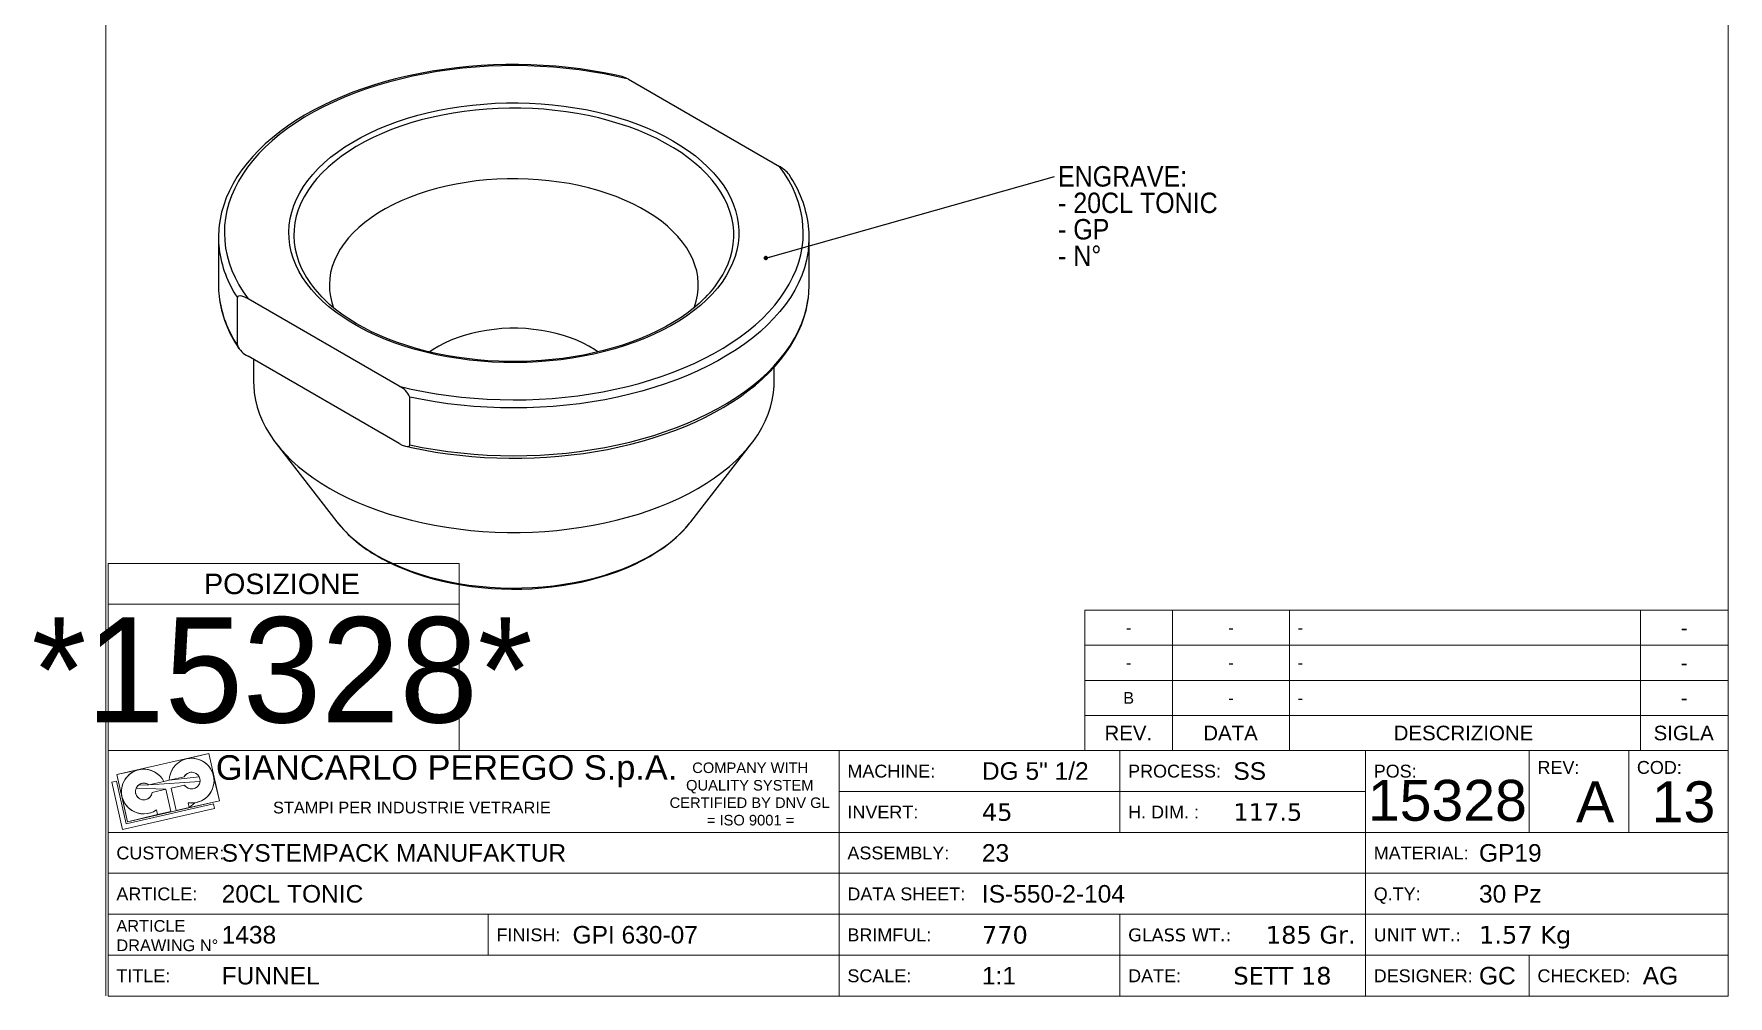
# Model space of a CAD drawing. Header units: millimetres. Extents: x -3 to 287, y 11 to 411.
# Drawn here: x -3.1 to 286.6, y 10.7 to 175.3 of the extents above; entities that cross this region are included whole.
import ezdxf

# ---------------------------------------------------------------- set-up
doc = ezdxf.new("R2010")
doc.units = ezdxf.units.MM
doc.linetypes.add('SLD-Solido', pattern=[0])
doc.layers.add('D', color=3, linetype='SLD-Solido', lineweight=25)
doc.styles.add('SLDTEXTSTYLE1', font='ARIAL.TTF')
doc.styles.add('SLDTEXTSTYLE2', font='IDAUTOMATIONHC39M.TTF')
doc.styles.add('SLDTEXTSTYLE3', font='VERDANA.TTF')
doc.styles.add('SLDTEXTSTYLE4', font='GOTHIC.TTF', dxfattribs={"width": 0.913})
doc.styles.get("Standard").update_dxf_attribs({"font": 'GOTHIC.TTF'})
doc.dimstyles.new('SLDDIMSTYLE8', dxfattribs={"dimtxt": 0.18, "dimasz": 0.762, "dimexe": 0, "dimexo": 0.0625, "dimgap": 0, "dimtad": 0, "dimtih": 1, "dimtoh": 1, "dimdec": 0, "dimrnd": 1e-09, "dimzin": 0, "dimdsep": 46, "dimtxsty": 'Standard', "dimblk1": 'DOT', "dimblk2": 'DOT', "dimsah": 1, "dimcen": 0.09, "dimadec": 0, "dimazin": 0, "dimtfac": 0.762, "dimtdec": 0, "dimtofl": 0, "dimtmove": 0, "dimatfit": 3, "dimldrblk": 'DOT', "dimfxl": 0, "dimfrac": 2, "dimtolj": 1, "dimtzin": 0, "dimarcsym": 0})

# ---------------------------------------------------------------- blocks, each defined once
blk = doc.blocks.new('SW_NOTE_1')
at = {"color": 0, "char_height": 2, "attachment_point": 1, "style": 'SLDTEXTSTYLE1'}
for s, insert in [('ARTICLE', (0, 2.58)), ('DRAWING N°', (0, -0.74))]:
    blk.add_mtext(s, dxfattribs=dict(at, insert=insert))
blk = doc.blocks.new('SW_NOTE_2')
at = {"color": 0, "char_height": 1.8, "attachment_point": 2, "style": 'SLDTEXTSTYLE1'}
for s, insert in [('COMPANY WITH', (10.06, 2.32)), ('QUALITY SYSTEM', (9.99, -0.67)), ('CERTIFIED BY DNV GL', (9.97, -3.66)), ('= ISO 9001 =', (10.12, -6.64))]:
    blk.add_mtext(s, dxfattribs=dict(at, insert=insert))
blk = doc.blocks.new('SW_NOTE_4')
at = {"color": 0, "char_height": 3.5, "attachment_point": 1, "style": 'SLDTEXTSTYLE4'}
for s, insert in [('ENGRAVE:', (0.62, 1.77)), ('- 20CL TONIC', (0.62, -2.76)), ('- GP', (0.62, -7.28)), ('- N°', (0.62, -11.81))]:
    blk.add_mtext(s, dxfattribs=dict(at, insert=insert))
blk = doc.blocks.new('_DOT')
at = {"color": 0, "linetype": 'ByBlock', "lineweight": -2}
blk.add_line((-0.5, 0), (-1, 0), dxfattribs=at)
at = {"color": 0, "linetype": 'ByBlock', "const_width": 0.5}
blk.add_lwpolyline([(-0.25, 0, 1), (0.25, 0, 1)], format="xyb", close=True, dxfattribs=at)

msp = doc.modelspace()

# ---------------------------------------------------------------- linework, layer by layer
at = {"color": 179, "linetype": 'SLD-Solido', "lineweight": 18}
for p, q in [((9.24632, 10.79483), (9.24632, 410.79483)), ((286.64283, 10.72875), (286.64283, 410.72875)), ((9.64283, 52.72875), (9.64283, 84.72875)), ((9.64283, 84.72875), (69.64283, 84.72875)), ((69.64283, 52.72875), (69.64283, 84.72875)), ((9.64283, 77.72875), (69.64283, 77.72875)), ((286.64283, 76.72875), (176.64283, 76.72875)), ((176.64283, 76.72875), (176.64283, 52.72875)), ((191.64283, 76.72875), (191.64283, 52.72875)), ((211.64283, 76.72875), (211.64283, 52.72875)), ((271.64283, 76.72875), (271.64283, 52.72875)), ((286.64283, 76.72875), (286.64283, 52.72875)), ((286.64283, 70.72875), (176.64283, 70.72875)), ((286.64283, 64.72875), (176.64283, 64.72875)), ((286.64283, 58.72875), (176.64283, 58.72875)), ((9.64283, 52.72875), (69.64283, 52.72875)), ((286.64283, 52.72875), (9.64283, 52.72875)), ((9.64283, 10.72875), (9.64283, 52.72875)), ((11.10493, 48.62723), (26.82963, 52.21134)), ((11.10493, 48.62723), (26.82963, 52.21134)), ((11.10493, 48.62723), (26.82963, 52.21134)), ((26.82963, 52.21134), (23.04753, 51.30198)), ((26.82963, 52.21134), (23.04753, 51.30198)), ((23.04753, 51.30198), (26.82963, 52.21134)), ((23.04753, 51.30198), (26.82963, 52.21134)), ((26.82963, 52.21134), (28.67289, 44.12435)), ((26.82963, 52.21134), (28.67289, 44.12435)), ((26.82963, 52.21134), (28.67289, 44.12435)), ((134.64283, 10.72875), (134.64283, 52.72875)), ((286.64283, 52.72875), (176.64283, 52.72875)), ((182.64283, 38.72875), (182.64283, 52.72875)), ((224.64283, 10.72875), (224.64283, 52.72875)), ((252.64283, 38.72875), (252.64283, 52.72875)), ((269.64283, 38.72875), (269.64283, 52.72875)), ((286.64283, 10.72875), (286.64283, 52.72875)), ((14.90754, 49.44664), (11.10493, 48.62723)), ((14.90754, 49.44664), (11.10493, 48.62723)), ((11.10493, 48.62723), (14.90754, 49.44664)), ((11.10493, 48.62723), (14.90754, 49.44664)), ((14.36991, 49.28467), (13.86179, 49.04572)), ((14.36991, 49.28467), (13.86179, 49.04572)), ((14.90754, 49.44664), (14.36991, 49.28467)), ((14.90754, 49.44664), (14.36991, 49.28467)), ((15.46309, 49.52816), (14.90754, 49.44664)), ((15.46309, 49.52816), (14.90754, 49.44664)), ((16.0246, 49.52745), (15.46309, 49.52816)), ((16.0246, 49.52745), (15.46309, 49.52816)), ((16.57994, 49.44454), (16.0246, 49.52745)), ((16.57994, 49.44454), (16.0246, 49.52745)), ((17.11716, 49.28121), (16.57994, 49.44454)), ((17.11716, 49.28121), (16.57994, 49.44454)), ((17.62468, 49.04098), (17.11716, 49.28121)), ((17.62468, 49.04098), (17.11716, 49.28121)), ((20.48897, 49.27547), (20.27725, 48.75542)), ((20.48897, 49.27547), (20.27725, 48.75542)), ((20.77455, 49.75893), (20.48897, 49.27547)), ((20.77455, 49.75893), (20.48897, 49.27547)), ((21.12784, 50.19536), (20.77455, 49.75893)), ((21.12784, 50.19536), (20.77455, 49.75893)), ((21.54122, 50.57536), (21.12784, 50.19536)), ((21.54122, 50.57536), (21.12784, 50.19536)), ((22.00579, 50.89074), (21.54122, 50.57536)), ((22.00579, 50.89074), (21.54122, 50.57536)), ((22.51152, 51.1347), (22.00579, 50.89074)), ((22.51152, 51.1347), (22.00579, 50.89074)), ((23.04753, 51.30198), (22.51152, 51.1347)), ((23.04753, 51.30198), (22.51152, 51.1347)), ((23.60225, 51.38898), (23.04753, 51.30198)), ((23.60225, 51.38898), (23.04753, 51.30198)), ((24.16373, 51.39382), (23.60225, 51.38898)), ((24.16373, 51.39382), (23.60225, 51.38898)), ((24.71987, 51.31641), (24.16373, 51.39382)), ((24.71987, 51.31641), (24.16373, 51.39382)), ((25.25868, 51.1584), (24.71987, 51.31641)), ((25.25868, 51.1584), (24.71987, 51.31641)), ((25.76854, 50.9232), (25.25868, 51.1584)), ((25.76854, 50.9232), (25.25868, 51.1584)), ((26.23848, 50.61588), (25.76854, 50.9232)), ((26.23848, 50.61588), (25.76854, 50.9232)), ((26.65836, 50.24307), (26.23848, 50.61588)), ((26.65836, 50.24307), (26.23848, 50.61588)), ((27.01913, 49.8128), (26.65836, 50.24307)), ((27.01913, 49.8128), (26.65836, 50.24307)), ((27.31301, 49.33435), (27.01913, 49.8128)), ((27.31301, 49.33435), (27.01913, 49.8128)), ((27.53367, 48.81802), (27.31301, 49.33435)), ((27.53367, 48.81802), (27.31301, 49.33435)), ((10.26992, 47.30262), (11.07904, 47.48507)), ((12.09435, 39.21134), (10.26992, 47.30262)), ((11.07904, 47.48507), (12.72061, 40.20479)), ((11.10493, 48.62723), (12.92936, 40.53595)), ((12.92936, 40.53595), (11.10493, 48.62723)), ((12.92936, 40.53595), (11.10493, 48.62723)), ((11.97355, 46.38348), (11.91603, 45.82493)), ((11.97355, 46.38348), (11.91603, 45.82493)), ((12.11223, 46.92759), (11.97355, 46.38348)), ((12.11223, 46.92759), (11.97355, 46.38348)), ((12.32908, 47.44553), (12.11223, 46.92759)), ((12.32908, 47.44553), (12.11223, 46.92759)), ((12.61942, 47.92614), (12.32908, 47.44553)), ((12.61942, 47.92614), (12.32908, 47.44553)), ((12.97701, 48.35905), (12.61942, 47.92614)), ((12.97701, 48.35905), (12.61942, 47.92614)), ((13.39413, 48.73495), (12.97701, 48.35905)), ((13.39413, 48.73495), (12.97701, 48.35905)), ((13.86179, 49.04572), (13.39413, 48.73495)), ((13.86179, 49.04572), (13.39413, 48.73495)), ((14.43186, 46.28951), (14.53269, 46.47851)), ((14.43186, 46.28951), (14.53269, 46.47851)), ((14.53269, 46.47851), (14.66065, 46.6503)), ((14.53269, 46.47851), (14.66065, 46.6503)), ((14.66065, 46.6503), (14.81287, 46.80103)), ((14.66065, 46.6503), (14.81287, 46.80103)), ((14.81287, 46.80103), (14.98591, 46.9273)), ((14.81287, 46.80103), (14.98591, 46.9273)), ((16.59837, 46.85459), (14.81287, 46.80103)), ((16.59837, 46.85459), (14.81287, 46.80103)), ((14.81287, 46.80103), (16.59837, 46.85459)), ((14.81287, 46.80103), (16.59837, 46.85459)), ((14.98591, 46.9273), (15.17589, 47.02627)), ((14.98591, 46.9273), (15.17589, 47.02627)), ((15.17589, 47.02627), (15.37853, 47.09572)), ((15.17589, 47.02627), (15.37853, 47.09572)), ((15.37853, 47.09572), (15.58928, 47.13409)), ((15.37853, 47.09572), (15.58928, 47.13409)), ((15.58928, 47.13409), (15.80339, 47.14052)), ((15.58928, 47.13409), (15.80339, 47.14052)), ((15.80339, 47.14052), (16.01606, 47.11485)), ((15.80339, 47.14052), (16.01606, 47.11485)), ((16.01606, 47.11485), (16.2225, 47.05767)), ((16.01606, 47.11485), (16.2225, 47.05767)), ((16.2225, 47.05767), (16.41807, 46.97026)), ((16.2225, 47.05767), (16.41807, 46.97026)), ((16.41807, 46.97026), (16.59837, 46.85459)), ((16.41807, 46.97026), (16.59837, 46.85459)), ((19.15336, 47.43694), (16.59837, 46.85459)), ((16.59837, 46.85459), (19.15336, 47.43694)), ((16.59837, 46.85459), (19.15336, 47.43694)), ((25.33601, 47.42294), (16.59837, 46.85459)), ((25.33601, 47.42294), (16.59837, 46.85459)), ((16.59837, 46.85459), (25.33601, 47.42294)), ((16.59837, 46.85459), (25.33601, 47.42294)), ((18.09156, 48.72904), (17.62468, 49.04098)), ((18.09156, 48.72904), (17.62468, 49.04098)), ((18.50773, 48.35209), (18.09156, 48.72904)), ((18.50773, 48.35209), (18.09156, 48.72904)), ((18.86423, 47.91828), (18.50773, 48.35209)), ((18.86423, 47.91828), (18.50773, 48.35209)), ((19.15336, 47.43694), (18.86423, 47.91828)), ((19.15336, 47.43694), (18.86423, 47.91828)), ((20.09196, 47.65088), (19.15336, 47.43694)), ((20.09196, 47.65088), (19.15336, 47.43694)), ((19.15336, 47.43694), (20.09196, 47.65088)), ((19.15336, 47.43694), (20.09196, 47.65088)), ((20.09196, 47.65088), (22.64695, 48.23323)), ((20.09196, 47.65088), (22.64695, 48.23323)), ((20.09196, 47.65088), (22.64695, 48.23323)), ((25.1859, 48.23116), (20.09196, 47.65088)), ((25.1859, 48.23116), (20.09196, 47.65088)), ((20.09196, 47.65088), (25.1859, 48.23116)), ((20.09196, 47.65088), (25.1859, 48.23116)), ((20.14396, 48.20997), (20.09196, 47.65088)), ((20.14396, 48.20997), (20.09196, 47.65088)), ((20.27725, 48.75542), (20.14396, 48.20997)), ((20.27725, 48.75542), (20.14396, 48.20997)), ((22.69999, 46.82747), (20.38834, 46.30058)), ((22.69999, 46.82747), (20.38834, 46.30058)), ((22.69999, 46.82747), (20.38834, 46.30058)), ((22.64695, 48.23323), (22.75583, 48.41078)), ((22.64695, 48.23323), (22.75583, 48.41078)), ((22.82194, 46.65863), (22.69999, 46.82747)), ((22.82194, 46.65863), (22.69999, 46.82747)), ((22.75583, 48.41078), (22.88937, 48.57061)), ((22.75583, 48.41078), (22.88937, 48.57061)), ((22.96714, 46.50932), (22.82194, 46.65863)), ((22.96714, 46.50932), (22.82194, 46.65863)), ((22.88937, 48.57061), (23.04473, 48.70932)), ((22.88937, 48.57061), (23.04473, 48.70932)), ((23.13251, 46.38271), (22.96714, 46.50932)), ((23.13251, 46.38271), (22.96714, 46.50932)), ((23.04473, 48.70932), (23.21862, 48.82396)), ((23.04473, 48.70932), (23.21862, 48.82396)), ((23.31454, 46.28149), (23.13251, 46.38271)), ((23.31454, 46.28149), (23.13251, 46.38271)), ((23.21862, 48.82396), (23.40732, 48.91211)), ((23.21862, 48.82396), (23.40732, 48.91211)), ((23.40732, 48.91211), (23.60683, 48.97187)), ((23.40732, 48.91211), (23.60683, 48.97187)), ((23.60683, 48.97187), (23.81292, 49.00199)), ((23.60683, 48.97187), (23.81292, 49.00199)), ((23.81292, 49.00199), (24.02119, 49.00182)), ((23.81292, 49.00199), (24.02119, 49.00182)), ((24.02119, 49.00182), (24.22723, 48.97136)), ((24.02119, 49.00182), (24.22723, 48.97136)), ((24.22723, 48.97136), (24.42664, 48.91127)), ((24.22723, 48.97136), (24.42664, 48.91127)), ((24.42664, 48.91127), (24.6152, 48.82282)), ((24.42664, 48.91127), (24.6152, 48.82282)), ((24.70707, 46.38786), (24.52571, 46.28545)), ((24.70707, 46.38786), (24.52571, 46.28545)), ((24.6152, 48.82282), (24.7889, 48.7079)), ((24.6152, 48.82282), (24.7889, 48.7079)), ((24.87161, 46.51555), (24.70707, 46.38786)), ((24.87161, 46.51555), (24.70707, 46.38786)), ((24.7889, 48.7079), (24.94403, 48.56893)), ((24.7889, 48.7079), (24.94403, 48.56893)), ((25.01583, 46.66581), (24.87161, 46.51555)), ((25.01583, 46.66581), (24.87161, 46.51555)), ((24.94403, 48.56893), (25.07731, 48.40889)), ((24.94403, 48.56893), (25.07731, 48.40889)), ((25.13667, 46.83544), (25.01583, 46.66581)), ((25.13667, 46.83544), (25.01583, 46.66581)), ((25.07731, 48.40889), (25.1859, 48.23116)), ((25.07731, 48.40889), (25.1859, 48.23116)), ((25.23156, 47.02084), (25.13667, 46.83544)), ((25.23156, 47.02084), (25.13667, 46.83544)), ((25.1859, 48.23116), (25.26749, 48.03953)), ((25.1859, 48.23116), (25.26749, 48.03953)), ((25.29848, 47.21807), (25.23156, 47.02084)), ((25.29848, 47.21807), (25.23156, 47.02084)), ((25.26749, 48.03953), (25.32035, 47.83808)), ((25.26749, 48.03953), (25.32035, 47.83808)), ((25.33601, 47.42294), (25.29848, 47.21807)), ((25.33601, 47.42294), (25.29848, 47.21807)), ((25.32035, 47.83808), (25.34336, 47.63108)), ((25.32035, 47.83808), (25.34336, 47.63108)), ((25.34336, 47.63108), (25.33601, 47.42294)), ((25.34336, 47.63108), (25.33601, 47.42294)), ((27.43215, 46.07264), (27.61455, 46.60369)), ((27.43215, 46.07264), (27.61455, 46.60369)), ((27.67635, 48.27495), (27.53367, 48.81802)), ((27.67635, 48.27495), (27.53367, 48.81802)), ((27.61455, 46.60369), (27.71723, 47.15572)), ((27.61455, 46.60369), (27.71723, 47.15572)), ((28.67289, 44.12435), (27.67635, 48.27495)), ((28.67289, 44.12435), (27.67635, 48.27495)), ((27.73798, 47.71684), (27.67635, 48.27495)), ((27.67635, 48.27495), (28.67289, 44.12435)), ((27.73798, 47.71684), (27.67635, 48.27495)), ((27.67635, 48.27495), (28.67289, 44.12435)), ((27.71723, 47.15572), (27.73798, 47.71684)), ((27.71723, 47.15572), (27.73798, 47.71684)), ((11.91603, 45.82493), (11.94091, 45.26398)), ((11.91603, 45.82493), (11.94091, 45.26398)), ((11.94091, 45.26398), (12.04766, 44.71272)), ((11.94091, 45.26398), (12.04766, 44.71272)), ((12.04766, 44.71272), (12.92936, 40.53595)), ((12.04766, 44.71272), (12.92936, 40.53595)), ((12.92936, 40.53595), (12.04766, 44.71272)), ((12.04766, 44.71272), (12.23397, 44.18303)), ((12.92936, 40.53595), (12.04766, 44.71272)), ((12.04766, 44.71272), (12.23397, 44.18303)), ((12.23397, 44.18303), (12.49582, 43.68633)), ((12.23397, 44.18303), (12.49582, 43.68633)), ((12.49582, 43.68633), (12.82758, 43.23331)), ((12.49582, 43.68633), (12.82758, 43.23331)), ((12.72061, 40.20479), (27.65607, 43.60902)), ((28.67289, 44.12435), (12.92936, 40.53595)), ((28.67289, 44.12435), (12.92936, 40.53595)), ((28.67289, 44.12435), (12.92936, 40.53595)), ((14.31145, 45.66316), (14.31998, 45.8772)), ((14.31145, 45.66316), (14.31998, 45.8772)), ((14.33503, 45.45024), (14.31145, 45.66316)), ((14.33503, 45.45024), (14.31145, 45.66316)), ((14.31998, 45.8772), (14.36042, 46.08756)), ((14.31998, 45.8772), (14.36042, 46.08756)), ((14.39018, 45.24325), (14.33503, 45.45024)), ((14.39018, 45.24325), (14.33503, 45.45024)), ((14.36042, 46.08756), (14.43186, 46.28951)), ((14.36042, 46.08756), (14.43186, 46.28951)), ((14.47567, 45.04683), (14.39018, 45.24325)), ((14.47567, 45.04683), (14.39018, 45.24325)), ((19.47141, 46.09158), (14.43186, 46.28951)), ((19.47141, 46.09158), (14.43186, 46.28951)), ((14.43186, 46.28951), (19.47141, 46.09158)), ((14.43186, 46.28951), (19.47141, 46.09158)), ((14.58956, 44.86541), (14.47567, 45.04683)), ((14.58956, 44.86541), (14.47567, 45.04683)), ((14.7293, 44.70305), (14.58956, 44.86541)), ((14.7293, 44.70305), (14.58956, 44.86541)), ((14.89175, 44.56342), (14.7293, 44.70305)), ((14.89175, 44.56342), (14.7293, 44.70305)), ((15.07326, 44.44965), (14.89175, 44.56342)), ((15.07326, 44.44965), (14.89175, 44.56342)), ((15.26973, 44.3643), (15.07326, 44.44965)), ((15.26973, 44.3643), (15.07326, 44.44965)), ((15.47676, 44.30929), (15.26973, 44.3643)), ((15.47676, 44.30929), (15.26973, 44.3643)), ((15.68969, 44.28586), (15.47676, 44.30929)), ((15.68969, 44.28586), (15.47676, 44.30929)), ((15.90373, 44.29453), (15.68969, 44.28586)), ((15.90373, 44.29453), (15.68969, 44.28586)), ((16.11406, 44.33511), (15.90373, 44.29453)), ((16.11406, 44.33511), (15.90373, 44.29453)), ((16.31597, 44.40669), (16.11406, 44.33511)), ((16.31597, 44.40669), (16.11406, 44.33511)), ((16.50489, 44.50765), (16.31597, 44.40669)), ((16.50489, 44.50765), (16.31597, 44.40669)), ((16.6766, 44.63573), (16.50489, 44.50765)), ((16.6766, 44.63573), (16.50489, 44.50765)), ((16.82722, 44.78805), (16.6766, 44.63573)), ((16.82722, 44.78805), (16.6766, 44.63573)), ((16.95337, 44.96118), (16.82722, 44.78805)), ((16.95337, 44.96118), (16.82722, 44.78805)), ((17.05222, 45.15122), (16.95337, 44.96118)), ((17.05222, 45.15122), (16.95337, 44.96118)), ((17.12153, 45.35391), (17.05222, 45.15122)), ((17.12153, 45.35391), (17.05222, 45.15122)), ((17.15975, 45.56469), (17.12153, 45.35391)), ((17.15975, 45.56469), (17.12153, 45.35391)), ((17.15975, 45.56469), (19.47141, 46.09158)), ((19.47141, 46.09158), (17.15975, 45.56469)), ((19.47141, 46.09158), (17.15975, 45.56469)), ((19.47141, 46.09158), (20.34183, 42.27272)), ((20.34183, 42.27272), (19.47141, 46.09158)), ((20.34183, 42.27272), (19.47141, 46.09158)), ((20.38834, 46.30058), (21.25876, 42.48172)), ((20.38834, 46.30058), (21.25876, 42.48172)), ((20.38834, 46.30058), (21.25876, 42.48172)), ((21.25876, 42.48172), (28.67289, 44.12435)), ((21.25876, 42.48172), (28.67289, 44.12435)), ((28.67289, 44.12435), (21.25876, 42.48172)), ((28.67289, 44.12435), (21.25876, 42.48172)), ((23.50935, 46.20782), (23.31454, 46.28149)), ((23.50935, 46.20782), (23.31454, 46.28149)), ((23.50515, 42.99373), (23.3216, 43.79904)), ((23.50515, 42.99373), (23.3216, 43.79904)), ((23.3216, 43.79904), (23.88119, 43.75274)), ((23.50515, 42.99373), (24.44153, 43.78888)), ((23.50515, 42.99373), (24.44153, 43.78888)), ((24.44153, 43.78888), (23.50515, 42.99373)), ((23.7128, 46.16326), (23.50935, 46.20782)), ((23.7128, 46.16326), (23.50935, 46.20782)), ((23.92057, 46.14875), (23.7128, 46.16326)), ((23.92057, 46.14875), (23.7128, 46.16326)), ((23.88119, 43.75274), (24.44153, 43.78888)), ((24.12823, 46.16462), (23.92057, 46.14875)), ((24.12823, 46.16462), (23.92057, 46.14875)), ((24.33139, 46.21051), (24.12823, 46.16462)), ((24.33139, 46.21051), (24.12823, 46.16462)), ((24.52571, 46.28545), (24.33139, 46.21051)), ((24.52571, 46.28545), (24.33139, 46.21051)), ((24.44153, 43.78888), (24.99053, 43.90667)), ((24.44153, 43.78888), (24.99053, 43.90667)), ((24.99053, 43.90667), (25.51638, 44.10357)), ((24.99053, 43.90667), (25.51638, 44.10357)), ((25.51638, 44.10357), (26.00773, 44.37534)), ((25.51638, 44.10357), (26.00773, 44.37534)), ((26.00773, 44.37534), (26.45399, 44.71612)), ((26.00773, 44.37534), (26.45399, 44.71612)), ((26.45399, 44.71612), (26.84555, 45.11857)), ((26.45399, 44.71612), (26.84555, 45.11857)), ((26.84555, 45.11857), (27.17396, 45.57402)), ((26.84555, 45.11857), (27.17396, 45.57402)), ((27.17396, 45.57402), (27.43215, 46.07264)), ((27.17396, 45.57402), (27.43215, 46.07264)), ((27.65607, 43.60902), (27.83851, 42.79989)), ((224.64283, 45.72875), (134.64283, 45.72875)), ((27.83851, 42.79989), (12.09435, 39.21134)), ((12.82758, 43.23331), (13.2221, 42.83376)), ((12.82758, 43.23331), (13.2221, 42.83376)), ((12.92936, 40.53595), (18.09545, 41.76071)), ((12.92936, 40.53595), (18.09545, 41.76071)), ((18.09545, 41.76071), (12.92936, 40.53595)), ((18.09545, 41.76071), (12.92936, 40.53595)), ((13.2221, 42.83376), (13.67086, 42.49627)), ((13.2221, 42.83376), (13.67086, 42.49627)), ((13.67086, 42.49627), (14.1642, 42.22813)), ((13.67086, 42.49627), (14.1642, 42.22813)), ((14.1642, 42.22813), (14.69148, 42.03511)), ((14.1642, 42.22813), (14.69148, 42.03511)), ((14.69148, 42.03511), (15.24134, 41.92137)), ((14.69148, 42.03511), (15.24134, 41.92137)), ((15.24134, 41.92137), (15.80193, 41.88936)), ((15.24134, 41.92137), (15.80193, 41.88936)), ((15.80193, 41.88936), (16.36116, 41.93978)), ((15.80193, 41.88936), (16.36116, 41.93978)), ((16.36116, 41.93978), (16.90699, 42.07154)), ((16.36116, 41.93978), (16.90699, 42.07154)), ((16.90699, 42.07154), (17.42764, 42.28179)), ((16.90699, 42.07154), (17.42764, 42.28179)), ((17.42764, 42.28179), (17.9119, 42.56601)), ((17.42764, 42.28179), (17.9119, 42.56601)), ((18.09545, 41.76071), (17.9119, 42.56601)), ((17.9119, 42.56601), (18.09545, 41.76071)), ((17.9119, 42.56601), (18.09545, 41.76071)), ((20.34183, 42.27272), (18.09545, 41.76071)), ((18.09545, 41.76071), (20.34183, 42.27272)), ((18.09545, 41.76071), (20.34183, 42.27272)), ((21.25876, 42.48172), (23.50515, 42.99373)), ((21.25876, 42.48172), (23.50515, 42.99373)), ((21.25876, 42.48172), (23.50515, 42.99373)), ((286.64283, 38.72875), (9.64283, 38.72875)), ((286.64283, 31.72875), (9.64283, 31.72875)), ((286.64283, 24.72875), (9.64283, 24.72875)), ((74.64283, 17.72875), (74.64283, 24.72875)), ((182.64283, 10.72875), (182.64283, 24.72875)), ((286.64283, 17.72875), (9.64283, 17.72875)), ((252.64283, 10.72875), (252.64283, 17.72875)), ((286.64283, 10.72875), (9.64283, 10.72875)), ((9.64283, 10.72875), (286.64283, 10.72875))]:
    msp.add_line(p, q, dxfattribs=at)
at = {"color": 8, "linetype": 'SLD-Solido', "lineweight": 18}
for p, q in [((10.26992, 47.30262), (11.07904, 47.48507)), ((10.26992, 47.30262), (11.07904, 47.48507)), ((10.26992, 47.30262), (12.09435, 39.21134)), ((10.26992, 47.30262), (12.09435, 39.21134)), ((10.26992, 47.30262), (12.09435, 39.21134)), ((12.09435, 39.21134), (10.26992, 47.30262)), ((11.07904, 47.48507), (12.72061, 40.20479)), ((11.07904, 47.48507), (12.72061, 40.20479)), ((27.65607, 43.60902), (12.72061, 40.20479)), ((12.72061, 40.20479), (27.65607, 43.60902)), ((27.65607, 43.60902), (27.83851, 42.79989)), ((27.65607, 43.60902), (27.83851, 42.79989)), ((27.83851, 42.79989), (12.09435, 39.21134)), ((27.83851, 42.79989), (12.09435, 39.21134)), ((27.83799, 42.79977), (12.09435, 39.21134)), ((27.83788, 42.79974), (12.09435, 39.21134))]:
    msp.add_line(p, q, dxfattribs=at)
at = {"color": 179, "linetype": 'SLD-Solido', "lineweight": 18}
for centre, radius, start, end in [((15.73905, 45.71349), 3.82464, 26.7834349, 304.6191547), ((23.91589, 47.57722), 3.82464, 261.0608453, 178.8965651), ((15.73905, 45.71349), 1.42848, 53.0177695, 354.0209366), ((23.91589, 47.57722), 1.42848, 211.6590634, 152.6622305)]:
    msp.add_arc(centre, radius, start, end, dxfattribs=at)
at = {"layer": 'D'}
for p, q in [((98.60429, 167.51052), (124.45966, 152.58453)), ((28.50506, 140.4536), (28.50506, 132.28819)), ((129.50506, 132.28819), (129.50506, 140.4536)), ((31.74299, 122.01723), (31.74299, 130.18264)), ((59.40583, 115.02976), (33.55047, 129.95575)), ((59.40583, 105.23127), (33.55047, 120.15726)), ((34.50506, 119.60618), (34.50506, 115.71079)), ((123.50506, 115.71079), (123.50506, 118.26633)), ((61.21331, 105.00438), (61.21331, 113.16978)), ((38.38099, 105.22488), (48.76308, 91.82048)), ((109.24704, 91.82048), (119.62914, 105.22488))]:
    msp.add_line(p, q, dxfattribs=at)
at = {"layer": 'D', "flags": 128}
for points in [[(97.50524, 167.97782), (96.48431, 168.21162), (94.46748, 168.61703), (92.42335, 168.97237), (90.35554, 169.27704), (88.2677, 169.53054), (86.16352, 169.73246), (84.04672, 169.88246), (81.92103, 169.98029), (79.7902, 170.02579), (77.65799, 170.01888), (75.52817, 169.95958), (73.4045, 169.84798), (71.29073, 169.68428), (69.1906, 169.46874), (67.1078, 169.20173), (65.04602, 168.88368), (63.00888, 168.51513), (60.99999, 168.09668), (59.02288, 167.62902), (57.08106, 167.11292), (55.17796, 166.54923), (53.31693, 165.93887), (51.50129, 165.28284), (49.73426, 164.58219), (48.01898, 163.83808), (46.35853, 163.05171), (44.7559, 162.22435), (43.21398, 161.35736), (41.73559, 160.45214), (40.32346, 159.51019), (38.98023, 158.53308), (37.70849, 157.52249), (36.51066, 156.48015), (35.38909, 155.4079), (34.346, 154.30769), (33.38348, 153.18156), (32.50346, 152.03168), (31.70771, 150.86032), (30.99779, 149.66983), (30.37504, 148.46268), (29.84056, 147.24135), (29.39521, 146.00836), (29.03958, 144.76619), (28.77405, 143.51724), (28.64387, 142.58614)], [(98.60429, 167.51052), (96.53969, 167.99293), (94.4396, 168.42123), (92.30825, 168.79457), (90.14997, 169.11218), (87.96912, 169.37341), (85.77013, 169.57775), (83.55744, 169.72478), (81.33553, 169.81419), (79.1089, 169.84582), (76.88206, 169.81959), (74.65952, 169.73555), (72.44578, 169.59389), (70.24532, 169.39488), (68.0626, 169.13892), (65.90203, 168.82655), (63.76799, 168.45838), (61.66479, 168.03516), (59.59671, 167.55776), (57.56792, 167.02713), (55.58253, 166.44435), (53.64457, 165.81061), (51.75795, 165.12718), (49.9265, 164.39545), (48.15392, 163.61689), (46.4438, 162.7931), (44.79961, 161.92572), (43.22467, 161.01653), (41.72217, 160.06736), (40.29516, 159.08013), (38.94652, 158.05684), (37.67898, 156.99956), (36.49512, 155.91044), (35.39732, 154.79168), (34.38781, 153.64554), (33.46864, 152.47434), (32.64166, 151.28046), (31.90855, 150.06632), (31.27079, 148.83436), (30.72968, 147.58709), (30.28631, 146.32703), (29.94157, 145.05673), (29.69618, 143.77876), (29.55061, 142.49572), (29.50517, 141.21019), (29.55995, 139.92479), (29.71484, 138.64211), (29.96952, 137.36475), (30.32349, 136.0953), (30.77601, 134.83632), (31.32619, 133.59037), (31.97289, 132.35997), (32.71482, 131.14761), (33.55047, 129.95575)], [(106.21326, 156.9771), (107.56704, 156.1546), (108.8463, 155.29328), (110.0477, 154.39536), (111.16812, 153.46321), (112.20464, 152.49924), (113.15453, 151.50598), (114.01534, 150.48602), (114.78481, 149.44201), (115.46093, 148.37669), (116.04194, 147.29282), (116.52633, 146.19324), (116.91283, 145.08082), (117.20043, 143.95845), (117.38839, 142.82907), (117.47621, 141.69563), (117.46366, 140.56107), (117.35077, 139.42837), (117.13785, 138.30046), (116.82544, 137.18031), (116.41437, 136.07083), (115.90569, 134.97491), (115.30075, 133.89541), (114.60112, 132.83516), (113.80862, 131.79691), (112.92532, 130.78337), (111.95353, 129.7972), (110.89578, 128.84095), (109.75483, 127.91713), (108.53365, 127.02815), (107.23544, 126.17633), (105.86358, 125.36388), (104.42165, 124.59293), (102.91341, 123.86549), (101.3428, 123.18345), (99.71391, 122.5486), (98.03099, 121.9626), (96.29844, 121.42696), (94.52077, 120.94309), (92.70262, 120.51226), (90.84874, 120.13558), (88.96395, 119.81404), (87.05319, 119.54847), (85.12143, 119.33957), (83.17371, 119.18789), (81.21512, 119.09382), (79.25076, 119.0576), (77.28576, 119.07933), (75.32524, 119.15896), (73.37433, 119.29627), (71.4381, 119.49091), (69.52162, 119.74237), (67.62988, 120.04999), (65.76781, 120.41297), (63.94028, 120.83037), (62.15205, 121.30109), (60.40779, 121.82391), (58.71205, 122.39746), (57.06925, 123.02025), (55.48367, 123.69065), (53.95946, 124.40691), (52.5006, 125.16717), (51.11088, 125.96944), (49.79393, 126.81162), (48.55319, 127.69153), (47.3919, 128.60686), (46.31308, 129.55523), (45.31955, 130.53416), (44.4139, 131.5411), (43.5985, 132.57343), (42.87547, 133.62844), (42.2467, 134.70339), (41.71382, 135.79546), (41.27824, 136.90183), (40.94108, 138.01959), (40.70322, 139.14582), (40.56529, 140.27761), (40.52764, 141.41198), (40.59038, 142.54598), (40.75334, 143.67665), (41.01609, 144.80104), (41.37795, 145.91622), (41.83797, 147.01929), (42.39496, 148.10735), (43.04746, 149.17757), (43.79377, 150.22717), (44.63194, 151.25339), (45.55979, 152.25358), (46.57489, 153.2251), (47.6746, 154.16544), (48.85605, 155.07214), (50.11615, 155.94283), (51.45162, 156.77523), (52.85898, 157.56719), (54.33454, 158.31663), (55.87447, 159.0216), (57.47475, 159.68026), (59.13119, 160.29088), (60.83948, 160.85189), (62.59517, 161.3618), (64.39366, 161.8193), (66.23028, 162.22319), (68.10022, 162.57242), (69.99861, 162.86607), (71.9205, 163.10338), (73.86088, 163.28373), (75.81467, 163.40665), (77.77679, 163.47181), (79.74211, 163.47906), (81.70551, 163.42836), (83.66186, 163.31986), (85.60606, 163.15383), (87.53304, 162.93071), (89.43778, 162.65108), (91.31529, 162.31566), (93.16069, 161.92535), (94.96916, 161.48114), (96.73599, 160.98421), (98.45655, 160.43585), (100.12637, 159.83748), (101.74108, 159.19068), (103.29648, 158.49712), (104.7885, 157.75862), (106.21326, 156.9771)], [(114.74446, 134.09574), (115.1617, 134.87995), (115.6508, 135.97139), (116.04111, 137.07602), (116.33157, 138.19085), (116.52141, 139.31288), (116.61011, 140.43908), (116.59743, 141.56643), (116.48341, 142.69188), (116.26836, 143.81239), (115.95285, 144.92495), (115.53774, 146.02656), (115.02414, 147.11424), (114.41344, 148.18507), (113.70729, 149.23615), (112.90758, 150.26466), (112.01648, 151.26783), (111.03639, 152.24293), (109.96994, 153.18736), (108.82002, 154.09856), (107.58972, 154.97408), (106.28237, 155.81155), (104.90148, 156.60872), (103.45078, 157.36344), (101.93417, 158.07368), (100.35576, 158.73751), (98.71978, 159.35316), (97.03066, 159.91896), (95.29294, 160.43338), (93.51132, 160.89504), (91.69059, 161.30269), (89.83566, 161.65524), (87.95153, 161.95174), (86.04329, 162.19138), (84.11607, 162.37351), (82.17507, 162.49766), (80.22553, 162.56348), (78.2727, 162.5708), (76.32184, 162.5196), (74.37821, 162.41), (72.44706, 162.24232), (70.53359, 162.017), (68.64296, 161.73465), (66.78026, 161.39603), (64.95051, 161.00206), (63.15865, 160.55379), (61.40952, 160.05243), (59.70782, 159.49934), (58.05813, 158.89601), (56.46492, 158.24406), (54.93248, 157.54525), (53.46492, 156.80146), (52.06623, 156.01471), (50.74015, 155.1871), (49.49027, 154.32088), (48.31995, 153.41838), (47.23236, 152.48202), (46.23042, 151.51434), (45.31684, 150.51794), (44.49407, 149.49551), (43.76434, 148.4498), (43.12961, 147.38364), (42.5916, 146.2999), (42.15175, 145.2015), (41.81125, 144.09139), (41.57102, 142.97259), (41.4317, 141.84809), (41.39368, 140.72093), (41.45704, 139.59416), (41.62164, 138.4708), (41.88701, 137.35388), (42.25244, 136.24643), (42.71695, 135.15142), (43.24535, 134.13161)], [(59.40583, 115.02976), (61.47043, 114.54735), (63.57053, 114.11904), (65.70187, 113.74571), (67.86016, 113.4281), (70.041, 113.16687), (72.24, 112.96253), (74.45269, 112.8155), (76.6746, 112.72609), (78.90122, 112.69446), (81.12806, 112.72069), (83.3506, 112.80473), (85.56434, 112.94639), (87.7648, 113.1454), (89.94752, 113.40135), (92.1081, 113.71373), (94.24214, 114.0819), (96.34533, 114.50512), (98.41341, 114.98252), (100.4422, 115.51315), (102.42759, 116.09593), (104.36555, 116.72967), (106.25217, 117.4131), (108.08363, 118.14483), (109.85621, 118.92339), (111.56633, 119.74718), (113.21052, 120.61456), (114.78546, 121.52375), (116.28795, 122.47292), (117.71497, 123.46015), (119.06361, 124.48344), (120.33114, 125.54072), (121.51501, 126.62984), (122.6128, 127.7486), (123.62231, 128.89474), (124.54149, 130.06594), (125.36846, 131.25982), (126.10157, 132.47396), (126.73933, 133.70592), (127.28044, 134.95319), (127.72382, 136.21325), (128.06855, 137.48355), (128.31395, 138.76151), (128.45951, 140.04456), (128.50495, 141.33008), (128.45017, 142.61549), (128.29528, 143.89817), (128.0406, 145.17553), (127.68664, 146.44498), (127.23411, 147.70396), (126.68394, 148.94991), (126.03723, 150.18031), (125.29531, 151.39267), (124.45966, 152.58453)], [(109.84476, 128.44518), (109.89319, 128.57707), (110.20741, 129.59183), (110.42168, 130.61522), (110.53532, 131.64397), (110.54795, 132.67478), (110.45955, 133.70435), (110.27038, 134.72939), (109.98106, 135.74661), (109.59252, 136.75275), (109.106, 137.74459), (108.52305, 138.71895), (107.84555, 139.67271), (107.07567, 140.60281), (106.21586, 141.50628), (105.26889, 142.38022), (104.23779, 143.22184), (103.12587, 144.02843), (101.93667, 144.79741), (100.67402, 145.52633), (99.34196, 146.21283), (97.94475, 146.85474), (96.48687, 147.44998), (94.97299, 147.99665), (93.40797, 148.49301), (91.7968, 148.93745), (90.14466, 149.32856), (88.45684, 149.66509), (86.73874, 149.94596), (84.99586, 150.17026), (83.2338, 150.33728), (81.45819, 150.44648), (79.67472, 150.49751), (77.88911, 150.49022), (76.10707, 150.42462), (74.33432, 150.30092), (72.57652, 150.11953), (70.83932, 149.88101), (69.12828, 149.58614), (67.44887, 149.23586), (65.80648, 148.83129), (64.20638, 148.37372), (62.65367, 147.86463), (61.15335, 147.30565), (59.71021, 146.69856), (58.32887, 146.04531), (57.01377, 145.34799), (55.76911, 144.60883), (54.59889, 143.83021), (53.50684, 143.01462), (52.49648, 142.16466), (51.57103, 141.28307), (50.73345, 140.37267), (49.98645, 139.43637), (49.33239, 138.47717), (48.77339, 137.49814), (48.31123, 136.50243), (47.94739, 135.49322), (47.68303, 134.47374), (47.51901, 133.44726), (47.45585, 132.41706), (47.49375, 131.38646), (47.63259, 130.35874), (47.87193, 129.3372), (48.1763, 128.41605)], [(129.37978, 138.4014), (129.30451, 137.85801), (129.05188, 136.55674), (128.69828, 135.26333), (128.24443, 133.98039), (127.69125, 132.71051), (127.03984, 131.45625), (126.29154, 130.22014), (125.44783, 129.00467), (124.51044, 127.81231), (123.48124, 126.64544), (122.36232, 125.50644), (121.15593, 124.39758), (119.8645, 123.32112), (118.49064, 122.27922), (117.03713, 121.27398), (115.50689, 120.30744), (113.90301, 119.38154), (112.22873, 118.49815), (110.48742, 117.65906), (108.6826, 116.86595), (106.81791, 116.12042), (104.89711, 115.42399), (102.92408, 114.77805), (100.90279, 114.1839), (98.83733, 113.64276), (96.73186, 113.1557), (94.59062, 112.72371), (92.41794, 112.34766), (90.21821, 112.02832), (87.99585, 111.76632), (85.75535, 111.56219), (83.50124, 111.41635), (81.23806, 111.32908), (78.97037, 111.30058), (76.70275, 111.33088), (74.43977, 111.41994), (72.18601, 111.56757), (69.946, 111.77347), (67.72427, 112.03724), (65.5253, 112.35833), (63.35352, 112.7361), (61.21331, 113.16978)], [(33.55047, 129.95575), (33.02, 130.22885), (32.48953, 130.42054), (32.20542, 130.47053), (31.90821, 130.4363), (31.81169, 130.37165), (31.75093, 130.25659), (31.74299, 130.18264)], [(129.37755, 130.21777), (129.45567, 130.99911), (129.50506, 132.28819)], [(111.73108, 130.17035), (111.62888, 130.06204), (110.69222, 129.17525), (109.68012, 128.31435), (108.59475, 127.48137), (107.43847, 126.67832), (106.21385, 125.90723), (104.9237, 125.17007), (103.571, 124.46877), (102.1589, 123.80515), (100.6907, 123.18094), (99.16988, 122.5978), (97.60009, 122.05725), (95.98509, 121.56075), (94.32876, 121.10959), (92.63513, 120.70497), (90.90828, 120.34797), (89.15243, 120.03953), (87.37182, 119.78046), (85.5708, 119.57144), (83.75376, 119.41303), (81.92511, 119.30564), (80.08931, 119.24956), (78.25083, 119.24494), (76.41416, 119.29179), (74.58379, 119.38999), (72.76418, 119.53929), (70.95977, 119.73929), (69.17496, 119.98947), (67.4141, 120.28917), (65.68148, 120.63761), (63.98132, 121.03385), (62.31776, 121.47686), (60.69483, 121.96545), (59.11649, 122.49831), (57.58654, 123.07403), (56.10868, 123.69106), (54.68646, 124.34773), (53.32326, 125.04227), (52.02231, 125.77282), (50.78663, 126.53742), (49.61907, 127.33403), (48.52227, 128.16052), (47.49868, 129.01471), (46.5505, 129.8944), (46.14487, 130.31502)], [(60.50923, 104.76298), (61.52581, 104.53017), (63.54265, 104.12476), (65.58678, 103.76942), (67.65459, 103.46475), (69.74242, 103.21125), (71.8466, 103.00933), (73.9634, 102.85933), (76.08909, 102.7615), (78.21992, 102.716), (80.35213, 102.72291), (82.48196, 102.78221), (84.60563, 102.89381), (86.71939, 103.05751), (88.81952, 103.27305), (90.90232, 103.54006), (92.96411, 103.85811), (95.00124, 104.22666), (97.01014, 104.64511), (98.98724, 105.11277), (100.92906, 105.62886), (102.83217, 106.19255), (104.69319, 106.80292), (106.50883, 107.45895), (108.27587, 108.1596), (109.99114, 108.90371), (111.65159, 109.69008), (113.25422, 110.51744), (114.79614, 111.38443), (116.27453, 112.28965), (117.68666, 113.2316), (119.02989, 114.20871), (120.30164, 115.2193), (121.49947, 116.26164), (122.62103, 117.33389), (123.66412, 118.4341), (124.62664, 119.56023), (125.50666, 120.71011), (126.30241, 121.88147), (127.01234, 123.07196), (127.63509, 124.27911), (128.16956, 125.50044), (128.61492, 126.73343), (128.97054, 127.9756), (129.23607, 129.22455), (129.36365, 130.13702)], [(61.21331, 105.00438), (63.35352, 104.57069), (65.5253, 104.19292), (67.72427, 103.87183), (69.946, 103.60807), (72.18601, 103.40216), (74.43977, 103.25453), (76.70275, 103.16547), (78.97037, 103.13517), (81.23806, 103.16368), (83.50124, 103.25094), (85.75535, 103.39678), (87.99585, 103.60091), (90.21821, 103.86291), (92.41794, 104.18225), (94.59062, 104.5583), (96.73186, 104.99029), (98.83733, 105.47735), (100.90279, 106.0185), (102.92408, 106.61264), (104.89711, 107.25858), (106.81791, 107.95502), (108.6826, 108.70054), (110.48742, 109.49365), (112.22873, 110.33275), (113.90301, 111.21614), (115.50689, 112.14203), (117.03713, 113.10858), (118.49064, 114.11381), (119.8645, 115.15571), (121.15593, 116.23217), (122.36232, 117.34103), (123.48124, 118.48003), (124.51044, 119.6469), (125.44783, 120.83927), (126.29154, 122.05473), (127.03984, 123.29084), (127.69125, 124.5451), (128.24443, 125.81498), (128.69828, 127.09792), (129.05188, 128.39133), (129.30451, 129.6926), (129.37755, 130.21777)], [(93.3468, 120.88293), (92.77768, 121.28437), (91.85345, 121.8594), (90.85736, 122.39295), (89.79499, 122.88204), (88.67228, 123.32392), (87.4955, 123.71614), (86.27125, 124.05649), (85.00635, 124.34308), (83.7079, 124.57429), (82.38314, 124.74884), (81.0395, 124.86576), (79.68447, 124.92438), (78.32565, 124.92438), (76.97063, 124.86576), (75.62698, 124.74884), (74.30223, 124.57429), (73.00377, 124.34308), (71.73888, 124.05649), (70.51462, 123.71614), (69.33785, 123.32392), (68.21513, 122.88204), (67.15276, 122.39295), (66.15667, 121.8594), (65.23244, 121.28437), (64.66366, 120.88318)], [(34.50506, 115.71079), (34.51766, 115.09944), (34.61844, 113.87813), (34.81977, 112.66098), (35.12119, 111.45073), (35.52203, 110.25013), (36.02136, 109.0619), (36.61807, 107.88874), (37.3108, 106.73329), (38.09798, 105.59819), (38.97783, 104.48598), (39.94835, 103.39921), (41.00734, 102.34033), (42.15242, 101.31174), (43.38098, 100.31576), (44.69023, 99.35466), (46.07723, 98.43061), (47.53881, 97.5457)], [(47.53881, 97.5457), (49.07168, 96.70195), (50.67235, 95.90126), (52.33721, 95.14544), (54.06247, 94.43621), (55.84424, 93.77517), (57.67848, 93.16382), (59.56103, 92.60355), (61.48763, 92.09563), (63.45391, 91.6412), (65.45541, 91.2413), (67.48761, 90.89682), (69.54591, 90.60856), (71.62563, 90.37717), (73.72206, 90.20316), (75.83047, 90.08694), (77.94606, 90.02876), (80.06406, 90.02876), (82.17966, 90.08694), (84.28806, 90.20316), (86.3845, 90.37717), (88.46422, 90.60856), (90.52251, 90.89682), (92.55471, 91.2413), (94.55622, 91.6412), (96.5225, 92.09563), (98.44909, 92.60355), (100.33164, 93.16382), (102.16588, 93.77517), (103.94765, 94.43621), (105.67292, 95.14544), (107.33777, 95.90126), (108.93845, 96.70195), (110.47131, 97.5457), (111.9329, 98.43061), (113.31989, 99.35466), (114.62915, 100.31576), (115.8577, 101.31174), (117.00278, 102.34033), (118.06178, 103.39921), (119.0323, 104.48598), (119.91215, 105.59819), (120.69932, 106.73329), (121.39205, 107.88874), (121.98876, 109.0619), (122.4881, 110.25013), (122.88893, 111.45073), (123.19035, 112.66098), (123.39168, 113.87813), (123.49246, 115.09944), (123.50506, 115.71079)], [(59.40583, 105.23127), (59.9363, 104.95817), (60.46677, 104.76647), (60.75088, 104.71649), (61.04809, 104.75071), (61.14461, 104.81536), (61.20537, 104.93043), (61.21331, 105.00438)], [(48.76308, 91.82048), (49.24375, 91.22736), (50.09044, 90.29366), (51.02494, 89.3883), (52.04441, 88.51404), (53.14576, 87.67352), (54.32565, 86.86931), (55.58049, 86.10384), (56.90646, 85.37944), (58.29955, 84.6983), (59.75553, 84.06251), (61.26996, 83.47398), (62.83825, 82.9345), (64.45564, 82.44572), (66.11722, 82.00911), (67.81794, 81.62601), (69.55263, 81.29758), (71.31603, 81.02481), (73.10278, 80.80853), (74.90745, 80.64941), (76.72457, 80.54791), (78.54862, 80.50436), (80.37405, 80.51888), (82.19532, 80.59143), (84.00691, 80.72179), (85.8033, 80.90957), (87.57905, 81.15418), (89.32876, 81.4549), (91.04712, 81.8108), (92.7289, 82.22081), (94.36901, 82.68368), (95.96246, 83.198), (97.5044, 83.76222), (98.99017, 84.37461), (100.41524, 85.03333), (101.77529, 85.73636), (103.06619, 86.48158), (104.28401, 87.26672), (105.42507, 88.0894), (106.48588, 88.94711), (107.46324, 89.83726), (108.35417, 90.75714), (109.12702, 91.66733)], [(55.80531, 85.89531), (56.48168, 85.5157), (57.80364, 84.83189), (59.18183, 84.19194), (60.61253, 83.59716), (62.09174, 83.04881), (63.61542, 82.54806), (65.17945, 82.09593), (66.77966, 81.69337), (68.4118, 81.34122), (70.07158, 81.04019), (71.75464, 80.79093), (73.45658, 80.59394), (75.17297, 80.44964), (76.89931, 80.35834), (78.63112, 80.32022), (80.36387, 80.33536), (82.09305, 80.40373), (83.81412, 80.52517), (85.52258, 80.69942), (87.21401, 80.92612), (88.88399, 81.20478), (90.52819, 81.53482), (92.14231, 81.91557), (93.72215, 82.34625), (95.26356, 82.82599), (96.76248, 83.35383), (98.21493, 83.92874), (99.61699, 84.5496), (100.96485, 85.21518), (102.25472, 85.92419), (103.48291, 86.67519), (104.64575, 87.46664), (105.73947, 88.29669), (106.76046, 89.16332), (107.7052, 90.06424), (108.57032, 90.99686), (109.1103, 91.6604)], [(109.12702, 91.66733), (109.15597, 91.70395), (109.24704, 91.82048)]]:
    msp.add_lwpolyline(points, dxfattribs=at)
at = {"layer": 'D'}
for centre, radius, start, end in [((96.37181, 163.79638), 4.33346, 58.9909231, 74.8349301), ((122.1673, 148.269), 4.88659, 36.9367269, 62.0232911), ((109.6648, 139.97876), 19.87892, 7.1494433, 34.3797129), ((45.38536, 140.45371), 16.88022, 173.0173863, 186.5440834), ((112.62477, 140.45349), 16.88022, 353.0173863, 6.5440834), ((47.5712, 140.87341), 19.10039, 187.0476023, 214.0360659), ((59.72597, 143.58055), 18.99719, 209.8272143, 224.4826016), ((98.23773, 143.60959), 19.05218, 314.9400761, 330.042507), ((45.39002, 132.28936), 16.88496, 180.0039586, 186.3127119), ((47.85576, 132.81259), 19.39488, 187.0481563, 213.821608), ((48.26588, 132.73266), 19.79622, 186.8845341, 214.4417107), ((35.01718, 123.3908), 3.55064, 202.7586179, 245.6011845), ((57.93912, 111.79622), 3.55064, 22.7586179, 65.6011845), ((67.16192, 106.50437), 23.53096, 218.5411187, 241.143066)]:
    msp.add_arc(centre, radius, start, end, dxfattribs=at)

# ---------------------------------------------------------------- block references
for name, p in [('SW_NOTE_4', (171.43584, 150.89423)), ('SW_NOTE_2', (109.36283, 48.35842)), ('SW_NOTE_1', (11.04283, 21.15832))]:
    msp.add_blockref(name, p)

# ---------------------------------------------------------------- texts
for s, insert, char_height, attachment_point, style in [('POSIZIONE', (39.34338, 82.96965), 3.5, 2, 'SLDTEXTSTYLE1'), ('*15328*', (39.38033, 75.52272), 18, 2, 'SLDTEXTSTYLE2'), ('-', (184.12239, 74.72355), 2, 2, 'SLDTEXTSTYLE1'), ('-', (201.62239, 74.72355), 2, 2, 'SLDTEXTSTYLE1'), ('-', (213.04283, 74.72355), 2, 1, 'SLDTEXTSTYLE1'), ('-', (279.11728, 74.97225), 2.5, 2, 'SLDTEXTSTYLE1'), ('-', (184.12239, 68.72355), 2, 2, 'SLDTEXTSTYLE1'), ('-', (201.62239, 68.72355), 2, 2, 'SLDTEXTSTYLE1'), ('-', (213.04283, 68.72355), 2, 1, 'SLDTEXTSTYLE1'), ('-', (279.11728, 68.97225), 2.5, 2, 'SLDTEXTSTYLE1'), ('B', (184.13352, 62.72355), 2, 2, 'SLDTEXTSTYLE1'), ('-', (201.62239, 62.72355), 2, 2, 'SLDTEXTSTYLE1'), ('-', (213.04283, 62.72355), 2, 1, 'SLDTEXTSTYLE1'), ('-', (279.11728, 62.97225), 2.5, 2, 'SLDTEXTSTYLE1'), ('REV.', (184.0806, 56.97225), 2.5, 2, 'SLDTEXTSTYLE1'), ('DATA', (201.55504, 56.97225), 2.5, 2, 'SLDTEXTSTYLE1'), ('DESCRIZIONE', (241.38736, 56.97225), 2.5, 2, 'SLDTEXTSTYLE1'), ('SIGLA', (279.04429, 56.97225), 2.5, 2, 'SLDTEXTSTYLE1'), (' GIANCARLO PEREGO S.p.A.', (26.43179, 51.91783), 4.2, 1, 'SLDTEXTSTYLE1'), ('MACHINE:', (136.04283, 50.30606), 2.2, 1, 'SLDTEXTSTYLE1'), ('DG 5" 1/2', (159.04283, 50.72095), 3, 1, 'SLDTEXTSTYLE1'), ('PROCESS:', (184.04283, 50.30606), 2.2, 1, 'SLDTEXTSTYLE1'), ('SS', (202.04283, 50.72095), 3, 1, 'SLDTEXTSTYLE1'), ('POS:', (226.04283, 50.30606), 2.2, 1, 'SLDTEXTSTYLE1'), ('REV:', (254.04283, 50.93909), 2.2, 1, 'SLDTEXTSTYLE1'), ('COD:', (271.04283, 50.93909), 2.2, 1, 'SLDTEXTSTYLE1'), ('15328', (252.22993, 47.71055), 7, 3, 'SLDTEXTSTYLE1'), ('A', (267.16166, 47.46055), 7, 3, 'SLDTEXTSTYLE1'), ('13', (284.46252, 47.46055), 7, 3, 'SLDTEXTSTYLE1'), ('STAMPI PER INDUSTRIE VETRARIE', (85.3216, 43.97355), 2, 3, 'SLDTEXTSTYLE1'), ('45', (159.04283, 43.71409), 3, 1, 'SLDTEXTSTYLE3'), ('117.5', (202.04283, 43.71409), 3, 1, 'SLDTEXTSTYLE3'), ('INVERT: ', (136.04283, 43.30606), 2.2, 1, 'SLDTEXTSTYLE1'), ('H. DIM. :', (184.04283, 43.30606), 2.2, 1, 'SLDTEXTSTYLE1'), ('CUSTOMER:', (11.04283, 36.30606), 2.2, 1, 'SLDTEXTSTYLE1'), ('SYSTEMPACK MANUFAKTUR', (29.04283, 36.72095), 3, 1, 'SLDTEXTSTYLE1'), ('ASSEMBLY: ', (136.04283, 36.30606), 2.2, 1, 'SLDTEXTSTYLE1'), ('23', (159.04283, 36.72095), 3, 1, 'SLDTEXTSTYLE1'), ('MATERIAL:', (226.04283, 36.30606), 2.2, 1, 'SLDTEXTSTYLE1'), ('GP19', (244.04283, 36.72095), 3, 1, 'SLDTEXTSTYLE1'), ('ARTICLE:', (11.04283, 29.30606), 2.2, 1, 'SLDTEXTSTYLE1'), ('20CL TONIC', (29.04283, 29.72095), 3, 1, 'SLDTEXTSTYLE1'), ('DATA SHEET:', (136.04283, 29.30606), 2.2, 1, 'SLDTEXTSTYLE1'), ('IS-550-2-104', (159.04283, 29.72095), 3, 1, 'SLDTEXTSTYLE1'), ('Q.TY: ', (226.04283, 29.30606), 2.2, 1, 'SLDTEXTSTYLE1'), ('30 Pz', (244.04283, 29.72095), 3, 1, 'SLDTEXTSTYLE1'), ('1438', (29.04283, 22.72095), 3, 1, 'SLDTEXTSTYLE1'), ('FINISH:', (76.04283, 22.30606), 2.2, 1, 'SLDTEXTSTYLE1'), ('GPI 630-07', (89.04283, 22.72095), 3, 1, 'SLDTEXTSTYLE1'), ('BRIMFUL: ', (136.04283, 22.30606), 2.2, 1, 'SLDTEXTSTYLE1'), ('770', (159.04283, 22.71409), 3, 1, 'SLDTEXTSTYLE3'), ('GLASS WT.:', (184.04283, 22.30103), 2.2, 1, 'SLDTEXTSTYLE3'), ('185 Gr.', (222.94908, 22.71409), 3, 3, 'SLDTEXTSTYLE3'), ('UNIT WT.: ', (226.04283, 22.30103), 2.2, 1, 'SLDTEXTSTYLE3'), ('1.57 Kg', (244.04283, 22.71409), 3, 1, 'SLDTEXTSTYLE3'), ('TITLE:', (11.04283, 15.30606), 2.2, 1, 'SLDTEXTSTYLE1'), ('FUNNEL', (29.04283, 15.72095), 3, 1, 'SLDTEXTSTYLE1'), ('SCALE: ', (136.04283, 15.30606), 2.2, 1, 'SLDTEXTSTYLE1'), ('1:1', (159.04283, 15.72095), 3, 1, 'SLDTEXTSTYLE1'), ('DATE:', (184.04283, 15.30606), 2.2, 1, 'SLDTEXTSTYLE1'), ('SETT 18', (202.04283, 15.71409), 3, 1, 'SLDTEXTSTYLE3'), ('DESIGNER:', (226.04283, 15.30606), 2.2, 1, 'SLDTEXTSTYLE1'), ('GC', (244.04283, 15.72095), 3, 1, 'SLDTEXTSTYLE1'), ('CHECKED:', (254.04283, 15.30606), 2.2, 1, 'SLDTEXTSTYLE1'), ('AG', (272.04283, 15.72095), 3, 1, 'SLDTEXTSTYLE1')]:
    msp.add_mtext(s, dxfattribs=dict(insert=insert, char_height=char_height, attachment_point=attachment_point, style=style))

# ---------------------------------------------------------------- leaders
msp.add_leader([(122.09741, 136.94848), (171.43584, 150.89423)], dimstyle='SLDDIMSTYLE8')

doc.saveas('drawing.dxf')
